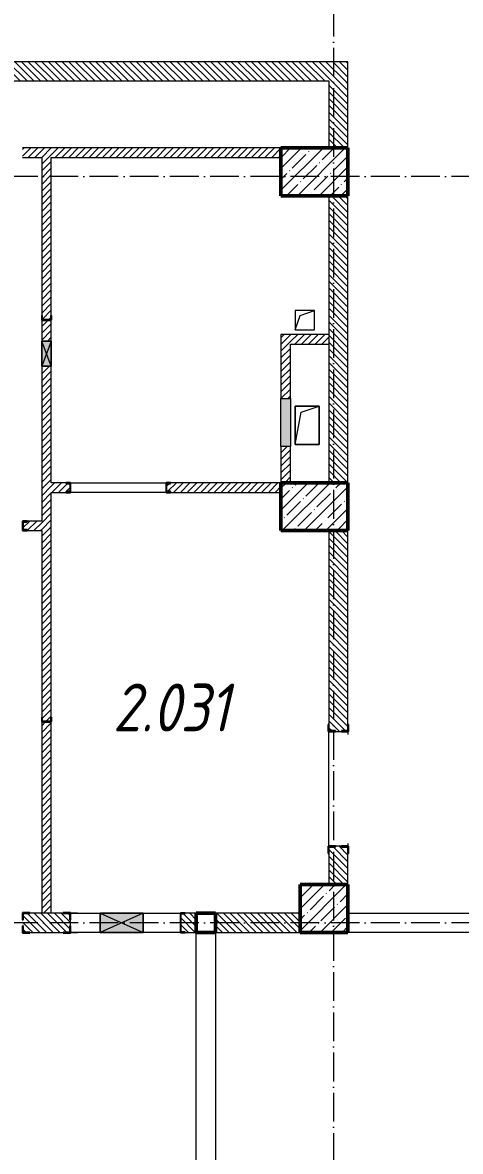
# Model space of a CAD drawing. Header units: millimetres. Extents: x 2294 to 908349, y -83289 to 219220.
# Drawn here: x 93413 to 97988, y 58917 to 70716 of the extents above; entities that cross this region are included whole.
import ezdxf

# ---------------------------------------------------------------- set-up
doc = ezdxf.new("R2010")
doc.units = ezdxf.units.MM
doc.linetypes.add('50_200_ШТРИХ_1Т_ш5_п1_п1_', pattern=[700, 500, -100, 0, -100])
for name, color, linetype, lineweight in [('A-DETL-GENF-OTLN', 7, 'Continuous', 9), ('A-FLOR-____-OTLN', 7, 'Continuous', 9), ('A-GENM-____-MCUT', 7, 'Continuous', 25), ('A-GENM-____-OTLN', 7, 'Continuous', 9), ('A-GENM-____-OTLN-1', 7, 'Continuous', 25), ('A-GLAZ-____-OTLN', 7, 'Continuous', 9), ('A-WALL-____-MCUT', 7, 'Continuous', 13), ('A-WALL-____-PATT-1', 7, 'Continuous', 9), ('A-WALL-FNSH-MCUT-1', 7, 'Continuous', 9), ('I-WALL-____-OTLN', 7, 'Continuous', 9), ('S-COLS-____-MCUT', 7, 'Continuous', 50), ('S-COLS-____-OTLN', 7, 'Continuous', 9), ('S-GRID-____-OTLN-1', 7, '50_200_ШТРИХ_1Т_ш5_п1_п1_', 9), ('Марки помещений', 7, 'Continuous', 9)]:
    doc.layers.add(name, color=color, linetype=linetype, lineweight=lineweight)
doc.styles.add('ISOCPEUR_I_2', font='isocpeui.ttf', dxfattribs={"width": 0.85, "height": 2.3})
pattern_1 = [(135, (7562.787, 6025.276), (-35.35534, -35.35534), [])]
pattern_2 = [(45, (7562.787, 6025.276), (-35.35534, 35.35534), [])]

# ---------------------------------------------------------------- blocks, each defined once
blk = doc.blocks.new('BSC_Колонна _Прямоугольная - 500х500-V95-АР1_План отверстий 2 этажа в осях 1-64_Ю-ЯЯ')
at = {"layer": 'S-COLS-____-OTLN'}
h = blk.add_hatch(dxfattribs=at)
h.set_pattern_fill('FP_108', color=256, style=0, pattern_type=2)
h.set_pattern_definition([(315, (-55431.04, 89000), (114.04925, 114.04925), []), (315, (-55431.04, 88885.95), (114.04925, 114.04925), [201.613, -40.323, 3.353, -36.97])])
h.paths.add_polyline_path([(-250, 250), (-250, -250), (250, -250), (250, 250)], flags=0)
at = {"layer": 'S-COLS-____-MCUT'}
for p, q in [((250, 250), (-250, 250)), ((-250, 250), (-250, -250)), ((250, -250), (250, 250)), ((-250, -250), (250, -250))]:
    blk.add_line(p, q, dxfattribs=at)
blk = doc.blocks.new('BSC_Колонна _Прямоугольная - 500х700-V125-АР1_План отверстий 2 этажа в осях 1-64_Ю-ЯЯ')
at = {"layer": 'S-COLS-____-OTLN'}
h = blk.add_hatch(dxfattribs=at)
h.set_pattern_fill('FP_138', color=256, style=0, pattern_type=2)
h.set_pattern_definition([(315, (-63131.04, 88900), (114.04925, 114.04925), []), (315, (-63131.04, 88785.95), (114.04925, 114.04925), [201.613, -40.323, 3.353, -36.97])])
h.paths.add_polyline_path([(-250, 350), (-250, -350), (250, -350), (250, 350)], flags=0)
at = {"layer": 'S-COLS-____-MCUT'}
for p, q in [((250, 350), (-250, 350)), ((-250, 350), (-250, -350)), ((250, -350), (250, 350)), ((-250, -350), (250, -350))]:
    blk.add_line(p, q, dxfattribs=at)
blk = doc.blocks.new('BSC_Колонна _Прямоугольная - 500х700-V128-АР1_План отверстий 2 этажа в осях 1-64_Ю-ЯЯ')
at = {"layer": 'S-COLS-____-OTLN'}
h = blk.add_hatch(dxfattribs=at)
h.set_pattern_fill('FP_141', color=256, style=0, pattern_type=2)
h.set_pattern_definition([(315, (-59631.04, 88900), (114.04925, 114.04925), []), (315, (-59631.04, 88785.95), (114.04925, 114.04925), [201.613, -40.323, 3.353, -36.97])])
h.paths.add_polyline_path([(-250, 350), (-250, -350), (250, -350), (250, 350)], flags=0)
at = {"layer": 'S-COLS-____-MCUT'}
for p, q in [((250, 350), (-250, 350)), ((-250, 350), (-250, -350)), ((250, -350), (250, 350)), ((-250, -350), (250, -350))]:
    blk.add_line(p, q, dxfattribs=at)
blk = doc.blocks.new('154_Стойка_СКБ_Швеллер - СМ-2180_100-28278414-АР1_План отверстий 2 этажа в осях 1-64_Ю-ЯЯ')
at = {"layer": 'A-GENM-____-MCUT'}
for p, q in [((171, 50), (125, 50)), ((125, 50), (125, -50)), ((129.5, 42.4), (171, 42.4)), ((129.5, -42.4), (129.5, 42.4)), ((171, 42.4), (171, 50)), ((125, -50), (171, -50)), ((171, -42.4), (129.5, -42.4)), ((171, -50), (171, -42.4))]:
    blk.add_line(p, q, dxfattribs=at)
blk = doc.blocks.new('154_Фахверк_СКБ_Швеллер - Тип_100_3960-28331862-АР1_План отверстий 2 этажа в осях 1-64_Ю-ЯЯ')
at = {"layer": 'A-GENM-____-MCUT'}
for p, q in [((175, 50), (125, 50)), ((125, 50), (125, -50)), ((128, 47), (175, 47)), ((128, -47), (128, 47)), ((175, 47), (175, 50)), ((125, -50), (175, -50)), ((175, -47), (128, -47)), ((175, -50), (175, -47))]:
    blk.add_line(p, q, dxfattribs=at)
blk = doc.blocks.new('154_Стойка_СКБ_Уголок - СМ-2180_200-28268025-АР1_План отверстий 2 этажа в осях 1-64_Ю-ЯЯ')
at = {"layer": 'A-GENM-____-MCUT'}
for p, q in [((125, 156), (125, 81)), ((200, 156), (125, 156)), ((131, 81), (131, 150)), ((131, 150), (200, 150)), ((200, 150), (200, 156)), ((125, 81), (131, 81)), ((131, 19), (125, 19)), ((125, 19), (125, -56)), ((131, -50), (131, 19)), ((125, -56), (200, -56)), ((200, -50), (131, -50)), ((200, -56), (200, -50))]:
    blk.add_line(p, q, dxfattribs=at)
blk = doc.blocks.new('Стойка_Влож_Уголок_Опорный - Уголок-28213941-АР1_План отверстий 2 этажа в осях 1-64_Ю-ЯЯ')
at = {"layer": 'A-GENM-____-OTLN'}
for p, q in [((-212, -6), (-212, 0)), ((0, 0), (0, -6)), ((-212, -75), (-212, -6)), ((-212, -6), (-206, -6)), ((-212, -75), (-206, -75)), ((-6, -6), (0, -6)), ((-6, -75), (0, -75)), ((0, -6), (0, -75))]:
    blk.add_line(p, q, dxfattribs=at)
blk = doc.blocks.new('154_Фахверк_СКБ_Швеллер - Тип_100_3550_1-35210908-АР1_План отверстий 2 этажа в осях 1-64_Ю-ЯЯ')
at = {"layer": 'A-GENM-____-MCUT'}
for p, q in [((175, 100), (125, 100)), ((125, 100), (125, -100)), ((128, 97), (175, 97)), ((128, -97), (128, 97)), ((175, 97), (175, 100)), ((125, -100), (175, -100)), ((175, -97), (128, -97)), ((175, -100), (175, -97))]:
    blk.add_line(p, q, dxfattribs=at)
blk = doc.blocks.new('АР_Перемычка - АР_Перемычка-28437008-АР1_План отверстий 2 этажа в осях 1-64_Ю-ЯЯ')
at = {"layer": 'A-GENM-____-OTLN'}
blk.add_line((-250, -100), (-243, -100), dxfattribs=at)
blk = doc.blocks.new('154_Стойка_СКБ_Уголок - СМ-2880_200-28437237-АР1_План отверстий 2 этажа в осях 1-64_Ю-ЯЯ')
at = {"layer": 'A-GENM-____-MCUT'}
for p, q in [((125, 156), (125, 81)), ((200, 156), (125, 156)), ((131, 81), (131, 150)), ((131, 150), (200, 150)), ((200, 150), (200, 156)), ((125, 81), (131, 81)), ((131, 19), (125, 19)), ((125, 19), (125, -56)), ((131, -50), (131, 19)), ((125, -56), (200, -56)), ((200, -50), (131, -50)), ((200, -56), (200, -50))]:
    blk.add_line(p, q, dxfattribs=at)
blk = doc.blocks.new('Стойка_Влож_Полоса боковая - Полоса-V150-АР1_План отверстий 2 этажа в осях 1-64_Ю-ЯЯ')
at = {"layer": 'A-GENM-____-OTLN'}
for p, q in [((-5, 60), (0, 60)), ((-5, -60), (-5, 60)), ((0, 31), (0, -31)), ((0, -60), (-5, -60))]:
    blk.add_line(p, q, dxfattribs=at)
blk = doc.blocks.new('AR_Отверстие Ниша - Лючок-32405315-АР1_План отверстий 2 этажа в осях 1-64_Ю-ЯЯ')
at = {"layer": 'A-GLAZ-____-OTLN'}
blk.add_hatch(color=256, dxfattribs=at).paths.add_polyline_path([(-250, -50), (250, -50), (250, 50), (-250, 50)], flags=0)
for p, q in [((-250, 50), (250, 50)), ((-250, -50), (-250, 50)), ((250, 50), (250, -50)), ((250, -50), (-250, -50))]:
    blk.add_line(p, q, dxfattribs=at)
blk = doc.blocks.new('AR_Отверстие прямоугольное _в плите_ - AR_Отверстие прямоугольное _в плите_-30459207-АР1_План отверстий 2 этажа в осях 1-64_Ю-ЯЯ')
at = {"layer": 'A-GENM-____-OTLN'}
for p, q in [((100, 100), (-100, 100)), ((-100, 100), (-100, -100)), ((-100, -100), (-50, 50)), ((-50, 50), (100, 100)), ((100, -100), (100, 100)), ((-100, -100), (100, -100))]:
    blk.add_line(p, q, dxfattribs=at)
blk = doc.blocks.new('AR_Отверстие прямоугольное _в плите_ - AR_Отверстие прямоугольное _в плите_-30459204-АР1_План отверстий 2 этажа в осях 1-64_Ю-ЯЯ')
at = {"layer": 'A-GENM-____-OTLN'}
for p, q in [((125, 200), (-125, 200)), ((-125, 200), (-125, -200)), ((-125, -200), (-63, 137)), ((-63, 137), (125, 200)), ((125, -200), (125, 200)), ((-125, -200), (125, -200))]:
    blk.add_line(p, q, dxfattribs=at)
blk = doc.blocks.new('BSC_Колонна _Прямоугольная1 - 200х200 _металл_-35205626-АР1_План отверстий 2 этажа в осях 1-64_Ю-ЯЯ')
at = {"layer": 'S-COLS-____-MCUT'}
for p, q in [((100, 100), (-100, 100)), ((-100, 100), (-100, -100)), ((100, -100), (100, 100)), ((-100, -100), (100, -100))]:
    blk.add_line(p, q, dxfattribs=at)
blk = doc.blocks.new('AR_Отверстие прямоугольное _в стене__БезПР - AR_Отверстие прямоугольное _в стене__БезПР-36789349-АР1_План отверстий 2 этажа в осях 1-64_Ю-ЯЯ')
at = {"layer": 'A-GLAZ-____-OTLN'}
blk.add_hatch(color=256, dxfattribs=at).paths.add_polyline_path([(130, 50), (-130, 50), (-130, -50), (130, -50)], flags=0)
at = {"layer": 'A-DETL-GENF-OTLN'}
for p, q in [((-130, -50), (-130, 50)), ((-130, 50), (130, 50)), ((130, 50), (-130, -50)), ((-130, 50), (130, -50)), ((130, 50), (-130, 50)), ((-130, 50), (-130, -50)), ((130, 50), (130, -50)), ((130, -50), (130, 50)), ((130, -50), (-130, -50)), ((-130, -50), (130, -50))]:
    blk.add_line(p, q, dxfattribs=at)
at = {"layer": 'A-GLAZ-____-OTLN'}
blk.add_line((130, 50), (-130, 50), dxfattribs=at)
blk = doc.blocks.new('AR_Отверстие прямоугольное _в стене_ - AR_Отверстие прямоугольное _в стене__ОВ-36827602-АР1_План отверстий 2 этажа в осях 1-64_Ю-ЯЯ')
at = {"layer": 'A-GLAZ-____-OTLN'}
blk.add_hatch(color=256, dxfattribs=at).paths.add_polyline_path([(225, -100), (225, 100), (-225, 100), (-225, -100)], flags=0)
at = {"layer": 'A-DETL-GENF-OTLN'}
for p, q in [((-225, -100), (-225, 100)), ((-225, 100), (225, 100)), ((225, 100), (-225, -100)), ((-225, 100), (225, -100)), ((225, 100), (-225, 100)), ((-225, 100), (-225, -100)), ((225, 100), (225, -100)), ((225, -100), (225, 100)), ((225, -100), (-225, -100)), ((-225, -100), (225, -100))]:
    blk.add_line(p, q, dxfattribs=at)
blk = doc.blocks.new('2floor')
at = {"layer": 'A-WALL-____-PATT-1'}
h = blk.add_hatch(dxfattribs=at)
h.set_pattern_fill('FP_6', color=256, style=0, pattern_type=2)
h.set_pattern_definition(pattern_1)
h.paths.add_polyline_path([(96813, 70106), (96813, 70306), (92419, 70306), (92419, 70237), (92413, 70237), (92413, 70306), (89163, 70306), (89163, 70106), (89788, 70106), (89788, 70206), (91038, 70206), (91038, 70106), (92413, 70106), (92413, 70175), (92419, 70175), (92419, 70106), (96613, 70106)], flags=0)
h.paths.add_polyline_path([(87538, 70106), (88063, 70106), (88063, 70306), (87469, 70306), (87469, 70237), (87463, 70237), (87463, 70175), (87469, 70175), (87469, 70106)], flags=0)
h.paths.add_polyline_path([(85963, 70106), (85963, 70306), (82513, 70306), (82513, 70106), (85318, 70106)], flags=0)
h = blk.add_hatch(dxfattribs=at)
h.set_pattern_fill('FP_6', color=256, style=0, pattern_type=2)
h.set_pattern_definition(pattern_1)
h.paths.add_polyline_path([(96813, 69406), (96813, 70106), (96613, 70106), (96613, 69406)], flags=0)
h = blk.add_hatch(dxfattribs=at)
h.set_pattern_fill('FP_5', color=256, style=0, pattern_type=2)
h.set_pattern_definition(pattern_2)
h.paths.add_polyline_path([(96113, 69306), (96113, 69406), (93413, 69406), (93413, 69306), (95923, 69306)], flags=0)
h.paths.add_polyline_path([(92913, 69306), (92913, 69406), (91063, 69406), (91063, 69306), (92388, 69306)], flags=0)
h = blk.add_hatch(dxfattribs=at)
h.set_pattern_fill('FP_5', color=256, style=0, pattern_type=2)
h.set_pattern_definition(pattern_2)
h.paths.add_polyline_path([(93713, 61406), (93713, 63406), (93613, 63406), (93613, 61406)], flags=0)
h.paths.add_polyline_path([(93616, 63409), (93710, 63409), (93710, 63456), (93713, 63456), (93713, 67126), (93613, 67126), (93613, 63456), (93616, 63456)], flags=0)
h.paths.add_polyline_path([(93669, 67386), (93713, 67386), (93713, 67606), (93613, 67606), (93613, 67386), (93616, 67386)], flags=0)
h.paths.add_polyline_path([(93663, 67609), (93710, 67609), (93710, 67656), (93713, 67656), (93713, 69306), (93613, 69306), (93613, 67656), (93616, 67656), (93616, 67609)], flags=0)
h = blk.add_hatch(dxfattribs=at)
h.set_pattern_fill('FP_6', color=256, style=0, pattern_type=2)
h.set_pattern_definition(pattern_1)
h.paths.add_polyline_path([(96813, 65906), (96813, 68906), (96613, 68906), (96613, 65906)], flags=0)
h = blk.add_hatch(dxfattribs=at)
h.set_pattern_fill('FP_5', color=256, style=0, pattern_type=2)
h.set_pattern_definition(pattern_2)
h.paths.add_polyline_path([(96113, 65906), (96213, 65906), (96213, 66286), (96113, 66286)], flags=0)
h.paths.add_polyline_path([(96113, 66786), (96213, 66786), (96213, 67456), (96113, 67456)], flags=0)
h = blk.add_hatch(dxfattribs=at)
h.set_pattern_fill('FP_5', color=256, style=0, pattern_type=2)
h.set_pattern_definition(pattern_2)
h.paths.add_polyline_path([(96613, 67356), (96613, 67456), (96213, 67456), (96213, 67356)], flags=0)
h = blk.add_hatch(dxfattribs=at)
h.set_pattern_fill('FP_5', color=256, style=0, pattern_type=2)
h.set_pattern_definition(pattern_2)
h.paths.add_polyline_path([(94959, 65806), (96113, 65806), (96113, 65906), (94959, 65906), (94959, 65899), (94917, 65899), (94917, 65814), (94959, 65814)], flags=0)
h.paths.add_polyline_path([(93713, 65806), (93867, 65806), (93867, 65814), (93908, 65814), (93908, 65899), (93867, 65899), (93867, 65906), (93713, 65906), (93713, 65814)], flags=0)
h = blk.add_hatch(dxfattribs=at)
h.set_pattern_fill('FP_5', color=256, style=0, pattern_type=2)
h.set_pattern_definition(pattern_2)
h.paths.add_polyline_path([(93459, 65406), (93613, 65406), (93613, 65506), (93459, 65506), (93459, 65499), (93417, 65499), (93417, 65414), (93459, 65414)], flags=0)
h.paths.add_polyline_path([(91463, 65406), (92217, 65406), (92217, 65414), (92258, 65414), (92258, 65499), (92217, 65499), (92217, 65506), (91463, 65506), (91463, 65414)], flags=0)
h.paths.add_polyline_path([(91163, 65406), (91163, 65506), (91063, 65506), (91063, 65406)], flags=0)
h = blk.add_hatch(dxfattribs=at)
h.set_pattern_fill('FP_6', color=256, style=0, pattern_type=2)
h.set_pattern_definition(pattern_1)
h.paths.add_polyline_path([(96653, 61706), (96813, 61706), (96813, 62100), (96744, 62100), (96744, 62106), (96682, 62106), (96682, 62100), (96613, 62100), (96613, 61706)], flags=0)
h.paths.add_polyline_path([(96682, 63306), (96744, 63306), (96744, 63312), (96813, 63312), (96813, 65406), (96613, 65406), (96613, 63312), (96682, 63312)], flags=0)
h = blk.add_hatch(dxfattribs=at)
h.set_pattern_fill('FP_6', color=256, style=0, pattern_type=2)
h.set_pattern_definition(pattern_1)
h.paths.add_polyline_path([(95228, 61206), (95228, 61406), (95113, 61406), (95113, 61403), (95066, 61403), (95066, 61209), (95113, 61209), (95113, 61206)], flags=0)
h.paths.add_polyline_path([(93488, 61206), (93907, 61206), (93907, 61275), (93913, 61275), (93913, 61337), (93907, 61337), (93907, 61406), (93419, 61406), (93419, 61337), (93413, 61337), (93413, 61275), (93419, 61275), (93419, 61206)], flags=0)
h.paths.add_polyline_path([(91463, 61206), (92257, 61207), (92257, 61275), (92263, 61275), (92263, 61337), (92257, 61337), (92257, 61406), (91463, 61406), (91463, 61329)], flags=0)
h.paths.add_polyline_path([(91163, 61206), (91163, 61406), (90963, 61406), (90963, 61206)], flags=0)
h = blk.add_hatch(dxfattribs=at)
h.set_pattern_fill('FP_6', color=256, style=0, pattern_type=2)
h.set_pattern_definition(pattern_1)
h.paths.add_polyline_path([(96313, 61206), (96313, 61406), (95428, 61406), (95428, 61206), (95923, 61206)], flags=0)
at = {"layer": 'A-FLOR-____-OTLN'}
for p, q in [((96263, 66706), (96513, 66706)), ((96263, 66306), (96263, 66706)), ((96513, 66706), (96513, 66306)), ((96513, 66306), (96263, 66306))]:
    blk.add_line(p, q, dxfattribs=at)
at = {"layer": 'A-WALL-____-MCUT'}
for p, q in [((96813, 70306), (92488, 70306)), ((96813, 69406), (96813, 70306)), ((92488, 70106), (96613, 70106)), ((96613, 70106), (96613, 69406)), ((96613, 68906), (96613, 65906)), ((96813, 65906), (96813, 68906)), ((96613, 65406), (96613, 63381)), ((96813, 63381), (96813, 65406)), ((96613, 62031), (96613, 61706)), ((96813, 61706), (96813, 62031)), ((93838, 61406), (93488, 61406)), ((95228, 61406), (95113, 61406)), ((96313, 61406), (95428, 61406)), ((93913, 61275), (93913, 61337)), ((93488, 61206), (93838, 61206)), ((95113, 61206), (95228, 61206)), ((95428, 61206), (96313, 61206))]:
    blk.add_line(p, q, dxfattribs=at)
at = {"layer": 'A-WALL-FNSH-MCUT-1'}
for p, q in [((96113, 69406), (93413, 69406)), ((93413, 69306), (93613, 69306)), ((93613, 69306), (93613, 67656)), ((93713, 67656), (93713, 69306)), ((93713, 69306), (96113, 69306)), ((93613, 67606), (93613, 67386)), ((93713, 67386), (93713, 67606)), ((96113, 67456), (96113, 66786)), ((96613, 67456), (96113, 67456)), ((96213, 66786), (96213, 67356)), ((96213, 67356), (96613, 67356)), ((93613, 67126), (93613, 65506)), ((93713, 65906), (93713, 67126)), ((96113, 66286), (96113, 65906)), ((96213, 65906), (96213, 66286)), ((93867, 65906), (93713, 65906)), ((96113, 65906), (94959, 65906)), ((93713, 63456), (93713, 65806)), ((93713, 65806), (93867, 65806)), ((94959, 65806), (96113, 65806)), ((93613, 65506), (93459, 65506)), ((93459, 65406), (93613, 65406)), ((93613, 65406), (93613, 63456)), ((93613, 63406), (93613, 61406)), ((93713, 61406), (93713, 63406))]:
    blk.add_line(p, q, dxfattribs=at)
at = {"layer": 'I-WALL-____-OTLN'}
for p, q in [((93913, 65906), (94913, 65906)), ((94913, 65806), (93913, 65806)), ((96613, 62106), (96613, 63306)), ((96813, 63306), (96813, 63276)), ((96813, 62136), (96813, 62106)), ((93913, 61406), (94223, 61406)), ((94673, 61406), (95063, 61406)), ((96813, 61406), (100813, 61406)), ((94223, 61206), (93913, 61206)), ((95063, 61206), (94673, 61206)), ((95228, 58206), (95228, 61206)), ((95428, 61206), (95428, 58206)), ((100813, 61206), (96813, 61206))]:
    blk.add_line(p, q, dxfattribs=at)
at = {"layer": 'A-GENM-____-OTLN'}
for name, p in [('AR_Отверстие прямоугольное _в плите_ - AR_Отверстие прямоугольное _в плите_-30459207-АР1_План отверстий 2 этажа в осях 1-64_Ю-ЯЯ', (96363, 67606)), ('AR_Отверстие прямоугольное _в плите_ - AR_Отверстие прямоугольное _в плите_-30459204-АР1_План отверстий 2 этажа в осях 1-64_Ю-ЯЯ', (96388, 66506))]:
    blk.add_blockref(name, p, dxfattribs=at)
for name, p, rotation in [('АР_Перемычка - АР_Перемычка-28437008-АР1_План отверстий 2 этажа в осях 1-64_Ю-ЯЯ', (96713, 63306), 269.9999999999999), ('Стойка_Влож_Полоса боковая - Полоса-V150-АР1_План отверстий 2 этажа в осях 1-64_Ю-ЯЯ', (96713, 63306), 89.9999999999999), ('Стойка_Влож_Полоса боковая - Полоса-V150-АР1_План отверстий 2 этажа в осях 1-64_Ю-ЯЯ', (96713, 62106), 269.9999999999999), ('Стойка_Влож_Уголок_Опорный - Уголок-28213941-АР1_План отверстий 2 этажа в осях 1-64_Ю-ЯЯ', (93913, 61412), 89.99999999999962)]:
    blk.add_blockref(name, p, dxfattribs=dict(at, rotation=rotation))
at = {"layer": 'A-GENM-____-OTLN-1'}
for name, p, rotation in [('154_Фахверк_СКБ_Швеллер - Тип_100_3960-28331862-АР1_План отверстий 2 этажа в осях 1-64_Ю-ЯЯ', (93663, 67481), 90), ('154_Стойка_СКБ_Швеллер - СМ-2180_100-28278414-АР1_План отверстий 2 этажа в осях 1-64_Ю-ЯЯ', (94038, 65856), 180), ('154_Фахверк_СКБ_Швеллер - Тип_100_3960-28331862-АР1_План отверстий 2 этажа в осях 1-64_Ю-ЯЯ', (93663, 63281), 90), ('154_Стойка_СКБ_Уголок - СМ-2880_200-28437237-АР1_План отверстий 2 этажа в осях 1-64_Ю-ЯЯ', (96763, 63181), 89.99999999999987), ('154_Стойка_СКБ_Уголок - СМ-2880_200-28437237-АР1_План отверстий 2 этажа в осях 1-64_Ю-ЯЯ', (96663, 62231), 269.9999999999999), ('154_Стойка_СКБ_Уголок - СМ-2180_200-28268025-АР1_План отверстий 2 этажа в осях 1-64_Ю-ЯЯ', (94038, 61356), 180)]:
    blk.add_blockref(name, p, dxfattribs=dict(at, rotation=rotation))
for name, p in [('154_Стойка_СКБ_Швеллер - СМ-2180_100-28278414-АР1_План отверстий 2 этажа в осях 1-64_Ю-ЯЯ', (94788, 65856)), ('154_Стойка_СКБ_Швеллер - СМ-2180_100-28278414-АР1_План отверстий 2 этажа в осях 1-64_Ю-ЯЯ', (93288, 65456)), ('154_Стойка_СКБ_Уголок - СМ-2180_200-28268025-АР1_План отверстий 2 этажа в осях 1-64_Ю-ЯЯ', (93288, 61256)), ('154_Фахверк_СКБ_Швеллер - Тип_100_3550_1-35210908-АР1_План отверстий 2 этажа в осях 1-64_Ю-ЯЯ', (94938, 61306))]:
    blk.add_blockref(name, p, dxfattribs=at)
at = {"layer": 'A-GLAZ-____-OTLN'}
for name, p, rotation in [('AR_Отверстие прямоугольное _в стене__БезПР - AR_Отверстие прямоугольное _в стене__БезПР-36789349-АР1_План отверстий 2 этажа в осях 1-64_Ю-ЯЯ', (93663, 67256), 270), ('AR_Отверстие Ниша - Лючок-32405315-АР1_План отверстий 2 этажа в осях 1-64_Ю-ЯЯ', (96163, 66536), 90)]:
    blk.add_blockref(name, p, dxfattribs=dict(at, rotation=rotation))
blk.add_blockref('AR_Отверстие прямоугольное _в стене_ - AR_Отверстие прямоугольное _в стене__ОВ-36827602-АР1_План отверстий 2 этажа в осях 1-64_Ю-ЯЯ', (94448, 61306), dxfattribs=at)
at = {"layer": 'S-COLS-____-OTLN'}
for name, p, rotation in [('BSC_Колонна _Прямоугольная - 500х700-V125-АР1_План отверстий 2 этажа в осях 1-64_Ю-ЯЯ', (96463, 69156), 89.9999999999999), ('BSC_Колонна _Прямоугольная - 500х700-V128-АР1_План отверстий 2 этажа в осях 1-64_Ю-ЯЯ', (96463, 65656), 89.9999999999999), ('BSC_Колонна _Прямоугольная - 500х500-V95-АР1_План отверстий 2 этажа в осях 1-64_Ю-ЯЯ', (96563, 61456), 89.9999999999999), ('BSC_Колонна _Прямоугольная1 - 200х200 _металл_-35205626-АР1_План отверстий 2 этажа в осях 1-64_Ю-ЯЯ', (95328, 61306), 270.0000000000001)]:
    blk.add_blockref(name, p, dxfattribs=dict(at, rotation=rotation))
at = {"layer": 'Марки помещений', "insert": (94356, 63807), "char_height": 500, "width": 737.55, "attachment_point": 1, "style": 'ISOCPEUR_I_2'}
blk.add_mtext('2.031', dxfattribs=at)
blk = doc.blocks.new('3osi')
at = {"layer": 'S-GRID-____-OTLN-1', "color": 251, "ltscale": 0.6, "true_color": 0x636466}
for p, q in [((254683.5, 96918.1), (254683.5, 46006.3)), ((269657.9, 69106.3), (160914.7, 69106.3)), ((269657.9, 61306.3), (160914.7, 61306.3))]:
    blk.add_line(p, q, dxfattribs=at)

msp = doc.modelspace()

# ---------------------------------------------------------------- block references
for name, p in [('3osi', (-158020.7, 0)), ('2floor', (0, 0))]:
    msp.add_blockref(name, p)

doc.saveas('drawing.dxf')
